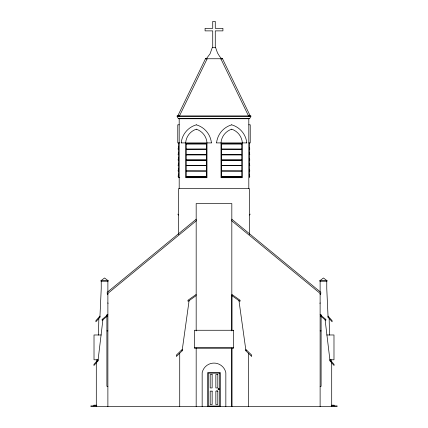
<?xml version="1.0" encoding="UTF-8"?>
<svg xmlns="http://www.w3.org/2000/svg" width="428" height="428" viewBox="0 0 428 428"><rect width="100%" height="100%" fill="white"/><g stroke="black" fill="none" stroke-linecap="round" stroke-linejoin="round"><path stroke-width="0.64" d="M98.493 335.103L98.841 318.427M99.922 317.196L99.922 316.067L95.888 320.668L95.888 321.797L99.922 317.196L101.233 288.584L101.233 280.672M250.193 214.128L249.374 215.059M101.276 334.974L94.016 334.974L94.016 359.788L97.975 359.788L93.941 364.389L93.941 365.517L97.975 360.916L102.902 319.753M177.914 115.64L178.765 115.64L179.343 116.197L207.034 59.037L206.638 58.556L205.611 58.476L177.914 115.64L178.492 116.197L178.626 115.918M205.611 58.476L205.847 58.861M182.109 350.869L182.109 349.489L176.379 355.101L176.379 356.481L182.109 350.869L189.096 300.649M178.69 146.729L178.059 149.062L178.604 149.212M178.69 152.191L178.059 154.529L178.604 154.674M178.69 157.659L178.059 159.992L178.604 160.136M178.69 163.121L178.059 165.454L178.604 165.599M178.69 168.584L178.059 170.916L178.604 171.061M178.69 174.046L178.059 176.379L178.604 176.523M178.637 118.727A4.906 3.472 -90 0 1 177.358 116.876L177.069 115.918L250.931 115.918L250.626 116.865A4.906 3.472 -90 0 1 249.364 118.727M231.516 220.639L320.117 293.405L320.925 292.42L231.725 219.163M207.034 59.037L206.323 58.754L210.041 53.832L212.267 47.642L212.732 47.321L215.562 47.46L217.494 52.912L219.634 56.437L221.677 58.754L220.966 59.037L248.657 116.197C249.101 114.779 250.963 116.229 249.374 115.918M107.396 315.062L102.041 319.497L102.185 320.342L107.407 316.019M196.275 219.163L107.075 292.42L107.883 293.405L196.484 220.639M222.153 58.861C222.977 58.064 220.885 58.342 220.966 59.037M101.013 280.672L104.555 277.981L108.097 280.672L108.097 281.233L101.013 281.233L101.013 280.672L108.097 280.672M319.903 280.672L323.445 277.981L326.987 280.672L326.987 281.233L319.903 281.233L319.903 280.672L326.987 280.672M196.174 294.432L187.876 300.333L188.09 301.365L196.174 295.614M249.262 149.212L249.808 149.062L249.331 147.312M249.262 154.674L249.808 154.529L249.331 152.775M249.262 160.136L249.808 159.992L249.331 158.242M249.262 165.599L249.808 165.454L249.331 163.705M249.262 171.061L249.808 170.916L249.331 169.167M249.262 176.523L249.808 176.379L249.331 174.629M206.323 58.754L221.677 58.754M177.069 116.384L250.931 116.384M178.626 118.749L249.374 118.749M179.188 124.789L177.775 124.789L177.775 142.909L179.776 142.909M248.812 124.789L250.225 124.789L250.225 142.909L248.812 142.909M181.231 142.909L211.395 142.909M216.605 142.909L246.769 142.909M186.266 143.813L206.36 143.813M221.64 143.813L241.734 143.813M186.266 143.958L206.36 143.958M221.64 143.958L241.734 143.958M186.266 149.062L206.36 149.062M221.64 149.062L241.734 149.062M186.266 149.276L206.36 149.212M221.64 149.212L241.734 149.276M186.266 154.529L206.36 154.529M221.64 154.529L241.734 154.529M186.266 154.674L206.36 154.674M221.64 154.674L241.734 154.674M186.266 154.738L206.36 154.738M221.64 154.738L241.734 154.738M186.266 154.888L206.36 154.888M221.64 154.888L241.734 154.888M186.266 159.992L206.36 159.992M221.64 159.992L241.734 159.992M186.266 160.136L206.36 160.136M221.64 160.136L241.734 160.136M186.266 160.206L206.36 160.206M221.64 160.206L241.734 160.206M186.266 165.454L206.36 165.454M221.64 165.454L241.734 165.454M186.266 165.599L206.36 165.599M221.64 165.599L241.734 165.599M186.266 165.668L206.36 165.668M221.64 165.668L241.734 165.668M186.266 170.916L206.36 170.916M221.64 170.916L241.734 170.916M186.266 171.061L206.36 171.13M221.64 171.061L241.734 171.13M186.266 176.379L206.36 176.379M221.64 176.379L241.734 176.379M186.266 176.523L206.36 176.523M221.64 176.523L241.734 176.523M179.776 177.706L178.487 177.706L178.487 142.909M107.883 293.405L107.171 293.405A1.91 1.91 0 0 0 107.374 294.122A0.605 0.605 0 0 0 107.401 294.475L107.883 294.726M320.117 293.405L320.829 293.405A1.91 1.91 0 0 1 320.625 294.122A0.605 0.605 0 0 1 320.599 294.475L320.117 294.726M107.883 314.543L106.893 314.543L106.893 386.302L107.883 386.302M320.117 314.543L321.107 314.543L321.107 386.302L320.117 386.302M106.893 330.892L107.883 330.892M320.117 330.892L321.107 330.892M326.725 334.974L333.984 334.974L333.984 359.788L330.025 359.788L330.025 360.916L334.059 365.517L334.059 364.389L330.025 359.788M194.403 347.584L233.597 347.584M96.541 405.188L93.871 405.188L93.871 405.894M331.459 405.188L334.129 405.188L334.129 405.894M96.782 405.894L90.902 405.894L90.902 406.6L337.098 406.6L337.098 405.894L331.219 405.894M178.626 215.059L177.807 214.128M231.89 295.614L239.974 301.365L240.188 300.333L231.89 294.432L231.89 330.379M320.604 315.062L325.959 319.497L325.815 320.342L320.593 316.019M218.895 388.704L219.211 388.988M216.836 390.234L217.151 390.518M245.956 350.869L251.685 356.481L251.685 355.101L245.956 349.489L245.956 350.869L238.963 300.649M328.078 317.196L332.112 321.797L332.112 320.668L328.078 316.067L328.078 317.196L326.767 288.584L326.767 280.672M222.389 58.476L250.086 115.64M325.098 319.753L330.025 360.916M329.159 318.427L329.507 335.103M331.705 362.832L331.705 406.6M331.154 359.771L331.154 361.778M320.117 280.672L320.117 291.907M320.117 293.239L320.117 406.6M249.374 142.909L249.374 177.706M249.374 234.635L249.374 188.577L178.626 188.577L178.626 234.635M248.812 188.577L248.812 118.62L179.188 118.62L179.188 188.577M248.342 353.202L248.342 406.6M231.89 348.435L231.89 406.6M231.826 330.924L231.826 203.557L196.174 203.557L196.174 330.924M231.826 348.018L231.826 406.6M225.84 406.6L225.84 372.697A12.096 12.096 0 0 0 202.16 372.697L202.16 406.6M220.334 406.6L220.334 372.611L207.666 372.611L207.666 406.6M215.268 47.321L215.268 30.88L222.918 30.88L222.918 28.334L215.268 28.334L215.268 21.4L212.732 21.4L212.732 28.334L205.082 28.334L205.082 30.88L212.732 30.88L212.732 47.321M196.174 348.018L196.174 406.6M179.723 353.202L179.723 406.6M107.883 280.672L107.883 291.907M107.883 293.239L107.883 406.6M97.975 359.788L97.975 360.916M96.846 359.771L96.846 361.778M96.295 362.832L96.295 406.6M196.308 129.197A15.451 15.451 0 0 1 206.992 142.909L206.965 177.706L185.661 177.706L185.661 142.909A15.451 15.451 0 0 1 196.324 129.197M231.692 129.197A15.451 15.451 0 0 0 221.009 142.909L221.035 177.706L242.339 177.706L242.339 142.909A15.451 15.451 0 0 0 231.676 129.197M196.302 124.821A21.036 21.036 0 0 1 211.432 142.904M181.194 142.904A21.036 21.036 0 0 1 196.324 124.821M231.676 124.821A21.036 21.036 0 0 1 246.806 142.904M216.568 142.904A21.036 21.036 0 0 1 231.698 124.821M108.054 303.377A3.461 3.461 0 0 1 107.883 302.906M320.117 302.906A3.461 3.461 0 0 1 319.946 303.377M218.066 389.063C218.804 390.871 219.714 387.768 218.066 389.063M218.36 389.127L218.869 389.239L218.36 389.127M206.36 143.514L186.266 143.514L186.266 177.101L206.36 177.101L206.36 143.514M241.734 143.514L221.64 143.514L221.64 177.101L241.734 177.101L241.734 143.514M233.597 330.266L194.403 330.266L194.403 348.242L233.597 348.242L233.597 330.266M219.66 373.168L208.34 373.168L208.34 406.044L219.66 406.044L219.66 373.168M212.149 374.532L210.191 374.532L210.191 387.934L212.149 387.934L212.149 374.532M217.804 374.532L215.851 374.532L215.851 387.934L217.804 387.934L217.804 374.532M212.149 391.128L210.191 391.128L210.191 404.524L212.149 404.524L212.149 391.128M217.804 391.128L215.851 391.128L215.851 404.524L217.804 404.524L217.804 391.128"/></g></svg>
